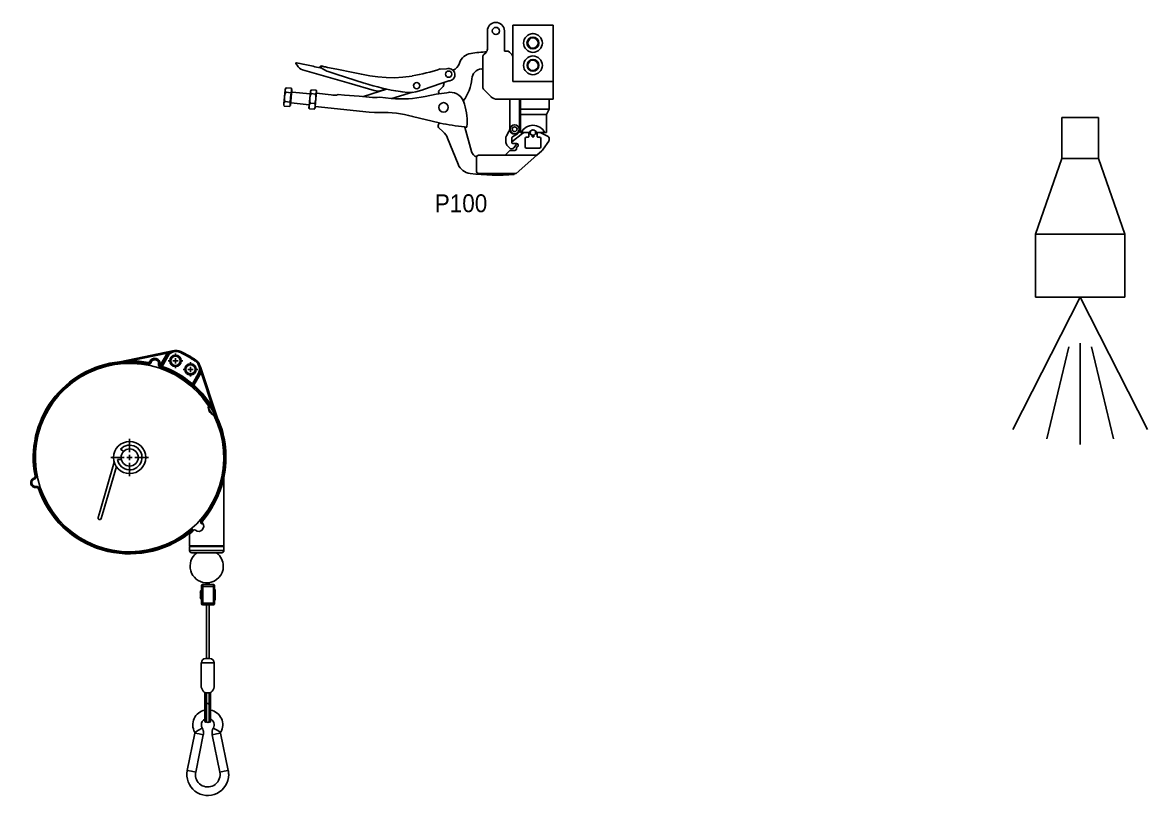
# Model space of a CAD drawing. Header units: millimetres. Extents: x -193 to 823, y -32 to 284.
# Drawn here: x 264.3 to 390.1, y -22.6 to 63.9 of the extents above; entities that cross this region are included whole.
import ezdxf
from ezdxf.enums import TextEntityAlignment as Align

# ---------------------------------------------------------------- set-up
doc = ezdxf.new("R2010")
doc.units = ezdxf.units.MM
doc.layers.add('1', color=7, linetype='Continuous')
doc.styles.get("Standard").update_dxf_attribs({"font": 'arial.ttf'})

# ---------------------------------------------------------------- blocks, each defined once
blk = doc.blocks.new('Pistola_ULIX')
at = {"color": 7, "linetype": 'Continuous', "lineweight": 25}
for p, q in [((-5.1, 11.38), (-5.1, 9.34)), ((-3.2, 9.13), (-3.2, 11.38)), ((-2.25, 5.73), (-2.25, 12.02)), ((2.25, 5.73), (2.25, 12.02)), ((-5.25, 8.98), (-5.54, 8.69)), ((-2.92, 9.13), (-3.2, 9.13)), ((-2.37, 8.75), (-2.63, 9.01)), ((-26.39, 7.54), (-26.51, 7.75)), ((-5.6, 8.55), (-5.6, 5.01)), ((-20.55, 5.55), (-25.78, 7.04)), ((-22.9, 6.83), (-23.06, 6.89)), ((-22.9, 6.83), (-23.06, 6.89)), ((-22.97, 7.3), (-21.94, 7.1)), ((-22.03, 6.55), (-22.69, 6.76)), ((-18.87, 5.54), (-22.03, 6.55)), ((-14.55, 6.2), (-13.51, 6.33)), ((-10.39, 7.12), (-9.67, 7.13)), ((-5.75, 7.12), (-5.6, 7.14)), ((-20.55, 5.55), (-17.76, 4.72)), ((-10.32, 5.5), (-12.23, 4.82)), ((-5.6, 5.01), (-5.6, 5.73)), ((-5.6, 5.73), (-5.6, 5.01)), ((-2.25, 5.73), (2.25, 5.73)), ((2.25, 5.73), (2.25, 3.73)), ((2.25, 3.73), (2.25, 5.73)), ((-27.8, 4.01), (-27.87, 3.23)), ((-27.72, 4.78), (-27.8, 4.01)), ((-27.71, 4.9), (-27.72, 4.78)), ((-27.61, 5.03), (-27.71, 4.9)), ((-27.66, 4.52), (-27.06, 4.46)), ((-27.61, 5.03), (-27.01, 4.97)), ((-27.11, 3.94), (-27.16, 3.42)), ((-27.05, 3.93), (-27.14, 3.04)), ((-27.06, 4.46), (-27.11, 3.94)), ((-27.03, 4.72), (-27.06, 4.46)), ((-26.96, 4.83), (-27.05, 3.93)), ((-27.01, 4.97), (-27.03, 4.72)), ((-26.96, 4.83), (-27.02, 4.84)), ((-24.91, 4.33), (-26.93, 4.53)), ((-24.96, 3.85), (-25.04, 2.99)), ((-24.89, 4.59), (-24.96, 3.85)), ((-24.88, 4.66), (-24.89, 4.59)), ((-24.82, 4.74), (-24.88, 4.66)), ((-24.82, 4.37), (-24.31, 4.32)), ((-24.27, 4.74), (-24.78, 4.79)), ((-24.36, 2.93), (-24.28, 3.78)), ((-24.28, 3.78), (-24.21, 4.52)), ((-24.2, 4.59), (-24.24, 4.68)), ((-22.56, 4.22), (-24.22, 4.42)), ((-24.21, 4.52), (-24.2, 4.59)), ((-18.95, 4.03), (-16.37, 4.88)), ((-17.15, 3.98), (-15.85, 3.83)), ((-16.46, 4.89), (-16.95, 4.72)), ((-15.78, 3.83), (-13.48, 4.52)), ((-10.34, 4.87), (-10.46, 4.76)), ((-5.54, 4.87), (-4.69, 4.02)), ((-5.54, 4.87), (-4.69, 4.02)), ((-4.69, 4.02), (-5.54, 4.87)), ((-27.87, 3.23), (-27.88, 3.11)), ((-27.88, 3.11), (-27.82, 2.96)), ((-27.82, 2.96), (-27.21, 2.91)), ((-27.16, 3.42), (-27.77, 3.48)), ((-27.18, 3.16), (-27.21, 2.91)), ((-27.2, 3.04), (-27.14, 3.04)), ((-27.16, 3.42), (-27.18, 3.16)), ((-27.05, 3.33), (-25.03, 3.13)), ((-25.04, 2.99), (-25.06, 2.8)), ((-25.06, 2.8), (-25.02, 2.72)), ((-24.99, 2.66), (-25.02, 2.72)), ((-24.99, 2.66), (-24.48, 2.61)), ((-24.42, 3.26), (-24.93, 3.31)), ((-24.48, 2.61), (-24.44, 2.66)), ((-24.44, 2.66), (-24.38, 2.74)), ((-24.38, 2.74), (-24.36, 2.93)), ((-18.32, 2.3), (-24.36, 2.92)), ((-3.99, 3.73), (-2.6, 3.73)), ((-3.99, 3.73), (2.25, 3.73)), ((-3.99, 3.73), (-2.6, 3.73)), ((-2.6, 0.38), (-2.6, 3.73)), ((-2.6, 3.73), (-1.5, 3.73)), ((-2.21, 3.73), (-1.79, 3.73)), ((-1.5, 3.73), (-1.5, 0.38)), ((-1.4, 2.63), (-1.4, 3.73)), ((1.8, 2.63), (-1.4, 2.63)), ((-1.4, 2.03), (-1.4, 2.63)), ((1.5, 2.03), (1.8, 2.63)), ((1.5, 2.03), (-1.4, 2.03)), ((-1.4, 0), (-1.4, 2.03)), ((1.5, 0), (1.5, 2.03)), ((-10.6, 0.8), (-10.49, 1.09)), ((-10.04, 0.1), (-10.56, 0.58)), ((-7.61, 0.63), (-6.87, -2.1)), ((-2.97, -0.37), (-2.69, 0.11)), ((-1.33, 0), (-1.4, 0)), ((-1.33, 0), (-0.41, 0)), ((-0.48, 0), (-0.48, -0.45)), ((0.41, 0), (1.33, 0)), ((0.48, -0.45), (0.48, 0)), ((1.69, -0.44), (0.8, 0)), ((1.5, 0), (1.33, 0)), ((-8.38, -3.53), (-9.56, -0.6)), ((-3.05, -1), (-3.05, -0.67)), ((-2.35, -1.02), (-1.13, -0.04)), ((-2.35, -0.54), (-2.35, -1.02)), ((-2.35, -1.02), (-2.35, -1.12)), ((-2.35, -1.12), (-2.25, -1.22)), ((-1.75, -0.14), (-2.3, -0.46)), ((-2.25, -1.22), (-1.85, -1.22)), ((-0.88, -0.65), (-0.88, -1.6)), ((-0.52, -0.5), (-0.73, -0.5)), ((-0.52, -0.5), (-0.48, -0.45)), ((-0.4, -0.14), (-0.45, -0.19)), ((-0.4, -0.14), (-0.3, -0.14)), ((-0.3, -0.14), (-0.08, -0.33)), ((-0.08, -0.33), (-0.08, -0.47)), ((-0.08, -0.47), (0.08, -0.47)), ((0.08, -0.33), (0.3, -0.14)), ((0.08, -0.47), (0.08, -0.33)), ((0.3, -0.14), (0.4, -0.14)), ((0.45, -0.19), (0.4, -0.14)), ((0.48, -0.45), (0.52, -0.5)), ((0.72, -0.5), (0.52, -0.5)), ((0.88, -1.6), (0.88, -0.65)), ((1.77, -0.95), (1.15, -1.85)), ((1.8, -0.84), (1.8, -0.62)), ((-2.6, -2), (-3.12, -2.52)), ((-2.64, -1.71), (-2.91, -1.39)), ((-2.03, -2), (-2.6, -2)), ((-2.39, -1.82), (-2.41, -1.82)), ((-1.89, -1.38), (-2.16, -1.71)), ((-1.83, -1.69), (-1.83, -1.8)), ((-0.73, -1.75), (0.72, -1.75)), ((0.99, -2.04), (0.44, -2.52)), ((-6.3, -2.72), (-6.3, -4.37)), ((0.44, -2.52), (-6.1, -2.52)), ((-1.87, -4.57), (0.44, -2.52)), ((-6.1, -4.57), (-1.87, -4.57)), ((-2.1, -4.57), (-2.1, -4.68))]:
    blk.add_line(p, q, dxfattribs=at)
for p, q in [((-2.25, 12.02), (2.25, 12.02)), ((1.8, 2.63), (1.8, 3.73)), ((-13.46, 1.81), (-10.49, 1.09)), ((-7.61, 0.63), (-7.44, 0.61))]:
    blk.add_line(p, q)
at = {"color": 7, "linetype": 'Continuous', "lineweight": 25, "flags": 128}
for points in [[(-26.46, 7.82), (-26.08, 7.74), (-25.71, 7.66), (-25.33, 7.58), (-24.96, 7.5), (-24.77, 7.46), (-24.58, 7.42), (-24.39, 7.38), (-24.2, 7.34), (-24.01, 7.3), (-23.82, 7.26), (-23.64, 7.23)], [(-23.75, 7.46), (-23.67, 7.45), (-23.6, 7.43), (-23.53, 7.42), (-23.45, 7.4), (-23.36, 7.38), (-23.28, 7.37), (-23.21, 7.35), (-23.08, 7.33), (-22.97, 7.3)], [(-22.69, 6.76), (-22.69, 6.76), (-22.9, 6.83)], [(-22.69, 6.76), (-22.69, 6.76), (-22.9, 6.83)], [(-21.94, 7.1), (-20.1, 6.72), (-19.19, 6.53), (-18.26, 6.36), (-17.35, 6.23), (-16.43, 6.16), (-15.49, 6.15), (-14.55, 6.2)], [(-27.8, 4.01), (-27.75, 4.26), (-27.66, 4.52)], [(-27.77, 3.48), (-27.8, 3.74), (-27.8, 4.01)], [(-27.72, 4.78), (-27.69, 4.91), (-27.61, 5.03)], [(-27.66, 4.52), (-27.71, 4.65), (-27.72, 4.78)], [(-24.96, 3.85), (-24.91, 4.11), (-24.82, 4.37)], [(-24.93, 3.31), (-24.96, 3.57), (-24.96, 3.85)], [(-24.78, 4.79), (-24.85, 4.69), (-24.89, 4.59)], [(-24.89, 4.59), (-24.87, 4.48), (-24.82, 4.37)], [(-24.28, 3.78), (-24.33, 3.52), (-24.42, 3.26)], [(-24.21, 4.52), (-24.24, 4.42), (-24.31, 4.32)], [(-24.31, 4.32), (-24.28, 4.06), (-24.28, 3.78)], [(-24.27, 4.74), (-24.22, 4.63), (-24.21, 4.52)], [(-21.81, 4.26), (-21.1, 4.2), (-19.45, 4.07), (-17.94, 3.95)], [(-17.63, 3.94), (-17.42, 3.95), (-17.15, 3.98)], [(-14.58, 4.55), (-14.68, 4.57), (-14.84, 4.59), (-14.84, 4.59)], [(-13.52, 4.51), (-14.05, 4.49), (-14.58, 4.55)], [(-12.23, 4.82), (-12.33, 4.79), (-12.71, 4.68), (-13.11, 4.58), (-13.52, 4.51)], [(-12.05, 4.05), (-10.84, 4.29), (-9.62, 4.47)], [(-27.87, 3.23), (-27.84, 3.36), (-27.77, 3.48)], [(-27.82, 2.96), (-27.86, 3.1), (-27.87, 3.23)], [(-24.93, 3.31), (-25, 3.15), (-25.04, 2.99)], [(-25.04, 2.99), (-25.03, 2.83), (-24.99, 2.66)], [(-24.36, 2.93), (-24.4, 2.77), (-24.48, 2.61)], [(-24.42, 3.26), (-24.37, 3.09), (-24.36, 2.93)], [(-17.14, 2.27), (-17.73, 2.27), (-18.32, 2.3)], [(-7.66, 0.64), (-7.64, 0.63), (-7.62, 0.63), (-7.61, 0.63), (-7.61, 0.63), (-7.61, 0.63)]]:
    blk.add_lwpolyline(points, dxfattribs=at)
at = {"color": 7, "linetype": 'Continuous', "lineweight": 25}
for centre, radius in [((-4.15, 11.38), 0.4), ((0, 10.03), 1.05), ((0, 10.03), 0.67), ((0, 10.03), 0.57), ((0, 7.53), 1.05), ((0, 7.53), 0.658), ((0, 7.53), 0.572), ((-9.43, 6.54), 0.35), ((-13.01, 5.26), 0.35), ((-10, 2.83), 0.525), ((-2.05, 0.38), 0.5), ((-2.05, 0.38), 0.264), ((0, 0), 0.3)]:
    blk.add_circle(centre, radius, dxfattribs=at)
for centre, radius, start, end in [((-4.15, 11.38), 0.95, 0, 180), ((0, 11.73), 0.658, 261.5434, 278.4566), ((-6.7, 7.27), 1.62, 98.4535, 161.4378), ((-3.57, -13.74), 22.85, 94.039, 98.4535), ((-5.6, 9.34), 0.5, 315, 0), ((-2.92, 8.73), 0.4, 45, 90), ((-26.47, 7.77), 0.05, 78.0386, 209.2622), ((-9.53, 8.22), 1.37, 294.5606, 341.3682), ((-5.4, 8.55), 0.2, 135, 180), ((-2.65, 8.46), 0.4, 0, 45), ((-25.48, 8.05), 1.05, 209.2622, 253.4932), ((-23.76, 7.41), 0.05, 78.2456, 225.074), ((-22.44, 8.63), 1.84, 222.6928, 250.3698), ((-17.39, 28.33), 22.33, 280.0142, 288.2857), ((-9.44, 6.45), 0.718, 63.6358, 108.412), ((-9.34, 6.43), 0.619, 274.0422, 348.8513), ((-9.44, 6.45), 0.718, 348.8513, 63.6358), ((-5.64, 5.92), 1.21, 95.4423, 175.6158), ((-10.61, 31.5), 27.24, 252.3669, 261.0787), ((-11.45, 6.24), 1.76, 309.3356, 322.1706), ((-5.38, -8.38), 14.73, 105.8315, 109.6023), ((-12.9, 6.14), 3.01, 340.8418, 350.0952), ((-9.27, 5.31), 0.5, 94.0422, 105.8315), ((-11.33, 6.36), 4.5, 321.6507, 355.6158), ((-11.33, 6.36), 4.5, 321.6507, 355.6158), ((-26.93, 4.58), 0.06, 174.4465, 264.4465), ((-22.25, 5.69), 1.5, 258.0186, 287.1744), ((-17.76, 4.6), 0.674, 254.7539, 262.3635), ((-17.76, 4.6), 0.674, 262.3635, 281.1519), ((-17.35, 5.85), 1.2, 250.2597, 289.7403), ((-14.6, 15.23), 11.46, 263.7394, 282.8576), ((-10.26, 4.54), 0.294, 132.738, 221.7611), ((-9.23, 2.97), 1.55, 20.5026, 104.4339), ((-5.4, 5.01), 0.2, 180, 225), ((-5.4, 5.01), 0.2, 180, 225), ((-5.4, 5.01), 0.2, 180, 225), ((-3.99, 4.73), 1, 225, 270), ((-3.99, 4.73), 1, 225, 270), ((-3.99, 4.73), 1, 225, 270), ((-27.05, 3.27), 0.06, 84.4465, 174.4465), ((-13.95, 1.2), 6.58, 357.4302, 20.5026), ((-16.75, -9.69), 11.96, 74.0254, 91.8552), ((-10.42, 0.73), 0.2, 158.8263, 226.768), ((-3.15, 37.82), 37.46, 258.6949, 258.8502), ((-3.15, 37.82), 37.46, 258.8502, 263.0856), ((-11.39, -1.34), 1.97, 21.8938, 46.768), ((-7.44, 0.66), 0.05, 263.4206, 355.2351), ((-13.95, 1.2), 6.58, 355.2349, 357.4302), ((-3.21, 0.41), 0.6, 330, 353.6283), ((-2.05, 0.38), 0.55, 180, 0), ((-2.05, 0.38), 0.6, 300, 23.5565), ((-1, -0.2), 0.2, 90, 128.6598), ((0, -0.12), 0.425, 16.4007, 163.5993), ((-2.45, -0.67), 0.6, 150, 180), ((-2.45, -1), 0.6, 180, 219.8056), ((-2.25, -0.54), 0.1, 120, 180), ((-2.25, -1.12), 0.1, 180, 270), ((-1.96, -1.32), 0.1, 320, 90), ((-1.85, -1.42), 0.2, 293.5782, 90), ((-0.73, -0.65), 0.15, 90, 180), ((0.72, -0.65), 0.15, 0, 90), ((1.6, -0.62), 0.2, 0, 63.4349), ((1.6, -0.84), 0.2, 325.5976, 0), ((-6, -1.87), 0.902, 195.0757, 250.4729), ((-2.41, -1.52), 0.3, 219.8056, 270), ((-2.39, -1.52), 0.3, 270, 320), ((-2.03, -1.8), 0.2, 270, 0), ((-1.73, -1.69), 0.1, 113.5782, 180), ((-0.73, -1.6), 0.15, 180, 270), ((0.72, -1.6), 0.15, 270, 0), ((0.32, -1.29), 1, 311.5848, 325.5976), ((-6.83, -2.91), 1.67, 201.8938, 263.4813), ((-6.1, -2.72), 0.2, 90, 180), ((-3.91, 22.64), 27.39, 263.4813, 273.7996), ((-6.1, -4.37), 0.2, 180, 270)]:
    blk.add_arc(centre, radius, start, end, dxfattribs=at)
blk.add_ellipse((0, -0.71), major_axis=(0, 1.53), ratio=0.982697, start_param=5.197751, end_param=7.36862, dxfattribs=at)
at = {"color": 7, "linetype": 'Continuous'}
blk.add_point((0, 0.31), dxfattribs=at)
at = {"flags": 1}
for tag, p, height in [('ACT_NO_NC', (0, 0), 2.5), ('SKID', (0, 0), 2.5), ('SEAL_MAT', (0, 0), 2.5), ('SIZE', (0, 0), 2.5), ('SUPPLIER', (0, 0), 2.5), ('Q(m3/h)', (0, 0), 2.5), ('CAP.(TANK L)', (0, 0), 2.5), ('PN_bar', (0, 0), 2.5), ('POWER_KW', (0, 0), 2.5), ('MODEL', (0, 0), 2.5), ('NOTES', (0, 0), 2.5), ('DATASHEET', (0, 0), 2.5), ('TYPE', (-5.06, 1.59), 0.25), ('CONNECTIONTYPE', (-5.06, 1.44), 0.1), ('DESCRIPTION', (-5.03, 1.33), 0.0703), ('UNIT', (0, 0), 2.5), ('FLUID', (0, 0), 2.5), ('MATERIAL', (0, 0), 2.5), ('BRAND', (0, 0), 2.5)]:
    blk.add_attdef(tag, p, '', height=height, dxfattribs=at)
blk = doc.blocks.new('Tag_block')
at = {"flags": 1}
for tag, p in [('ACT_NO_NC', (0, 0)), ('SKID', (0, 0)), ('SEAL_MAT', (0, 0)), ('SIZE', (0, 0)), ('SUPPLIER', (0, 0)), ('Q(m3/h)', (0, 0)), ('CAP.(TANK L)', (0, 0)), ('CONNECTIONTYPE', (0, 0)), ('PN_bar', (0, 0)), ('DESCRIPTION', (0, 0)), ('POWER_KW', (0, 0)), ('MODEL', (0, 0)), ('NOTES', (0, 0)), ('DATASHEET', (0, 0)), ('UNIT', (0, 0)), ('FLUID', (0, 0)), ('MATERIAL', (0, 0)), ('BRAND', (0, 0)), ('TYPE', (-11.4, -6.1))]:
    blk.add_attdef(tag, p, '', height=2.5, dxfattribs=at)
at = {"color": 0, "linetype": 'ByBlock', "lineweight": -2}
blk.add_attdef('#(TARGETOBJECT.TAG)', text='', height=2.5, dxfattribs=at).set_placement((0, 0), align=Align.MIDDLE_CENTER)
blk = doc.blocks.new('Nozzle Spray')
for p, q in [((-2.06, 20.11), (2.06, 20.11)), ((-2.06, 20.11), (-2.06, 15.52)), ((2.06, 20.11), (2.06, 15.52)), ((-2.06, 15.52), (-4.99, 7.05)), ((-2.06, 15.52), (2.06, 15.52)), ((2.06, 15.52), (4.99, 7.05)), ((-4.99, 7.05), (4.99, 7.05)), ((-4.99, 7.05), (-4.99, 0)), ((4.99, 7.05), (4.99, 0)), ((0, 0), (-7.53, -14.81)), ((4.99, 0), (-4.99, 0)), ((0, 0), (7.53, -14.81)), ((-1.27, -5.54), (-3.72, -15.84)), ((0, -5.15), (0, -16.47)), ((1.27, -5.54), (3.72, -15.84))]:
    blk.add_line(p, q)
at = {"flags": 1}
for tag, p, height in [('ACT_NO_NC', (7.05, 6.81), 2.5), ('Q(m3/h)', (7.05, 6.81), 2.5), ('SIZE', (7.05, 6.81), 2.5), ('SEAL_MAT', (7.05, 6.81), 2.5), ('SKID', (7.05, 6.81), 2.5), ('SUPPLIER', (7.05, 6.81), 2.5), ('CAP.(TANK L)', (7.05, 6.81), 2.5), ('UNIT', (7.05, 6.81), 2.5), ('PN_bar', (7.05, 6.81), 2.5), ('POWER_KW', (7.05, 6.81), 2.5), ('MODEL', (7.05, 6.81), 2.5), ('NOTES', (7.05, 6.81), 2.5), ('DATASHEET', (7.05, 6.81), 2.5), ('FLUID', (7.05, 6.81), 2.5), ('MATERIAL', (7.05, 6.81), 2.5), ('BRAND', (7.05, 6.81), 2.5), ('TYPE', (13.83, 2.56), 0.25), ('CONNECTIONTYPE', (13.84, 2.41), 0.1), ('DESCRIPTION', (13.86, 2.3), 0.0703)]:
    blk.add_attdef(tag, p, '', height=height, dxfattribs=at)
blk = doc.blocks.new('SW_CENTERMARKSYMBOL_0')
at = {"layer": '1', "color": 0}
for p, q in [((0, 1), (0, 3.5)), ((-1, 0), (-3.5, 0)), ((0, 0), (-0.5, 0)), ((0, 0), (0, 0.5)), ((0, 0), (0, -0.5)), ((0, 0), (0.5, 0)), ((1, 0), (3.5, 0)), ((0, -1), (0, -3.5))]:
    blk.add_line(p, q, dxfattribs=at)
blk = doc.blocks.new('SW_CENTERMARKSYMBOL_1')
at = {"layer": '1', "color": 0}
for p, q in [((-1, 0), (-1.35, 0)), ((0, 0), (-0.5, 0)), ((0, 1), (0, 1.35)), ((0, 0), (0, 0.5)), ((0, 0), (0, -0.5)), ((0, 0), (0.5, 0)), ((1, 0), (1.35, 0)), ((0, -1), (0, -1.35))]:
    blk.add_line(p, q, dxfattribs=at)
blk = doc.blocks.new('SW_CENTERMARKSYMBOL_2')
at = {"layer": '1', "color": 0}
for p, q in [((-1, 0), (-1.35, 0)), ((0, 0), (-0.5, 0)), ((0, 1), (0, 1.35)), ((0, 0), (0, 0.5)), ((0, 0), (0, -0.5)), ((0, 0), (0.5, 0)), ((1, 0), (1.35, 0)), ((0, -1), (0, -1.35))]:
    blk.add_line(p, q, dxfattribs=at)
blk = doc.blocks.new('Spring Balancer Retractable Tool Holder')
at = {"color": 7, "linetype": 'Continuous', "lineweight": 25}
for p, q in [((-1.11, 10.72), (4.97, 11.96)), ((4.85, 11.93), (-1.11, 10.72)), ((0.05, 10.83), (4.25, 11.69)), ((4.07, 11.44), (3.43, 10.32)), ((4.18, 11.38), (3.52, 10.24)), ((4.18, 11.38), (3.52, 10.24)), ((4.07, 11.44), (4.18, 11.38)), ((4.18, 11.38), (4.28, 11.32)), ((4.18, 11.38), (4.18, 11.38)), ((4.25, 11.69), (4.34, 11.6)), ((4.86, 11.93), (4.86, 11.93)), ((5.73, 11.86), (5.68, 11.75)), ((5.73, 11.86), (5.73, 11.86)), ((-1.12, 10.72), (-1.12, 10.72)), ((-1.11, 10.72), (-1.11, 10.72)), ((0.05, 10.77), (0.05, 10.83)), ((2.08, 10.63), (2.06, 10.57)), ((2.09, 10.52), (2.08, 10.46)), ((2.33, 10.72), (2.28, 10.74)), ((2.37, 10.68), (2.42, 10.66)), ((3.29, 10.43), (3.23, 10.45)), ((3.4, 10.44), (3.34, 10.45)), ((3.37, 10.29), (3.43, 10.32)), ((3.45, 10.16), (3.43, 10.1)), ((3.52, 10.24), (3.52, 10.24)), ((3.61, 10.14), (3.63, 10.2)), ((3.63, 10.2), (4.28, 11.32)), ((7.41, 10.9), (7.34, 10.8)), ((7.41, 10.9), (7.41, 10.9)), ((9.84, 4.4), (7.87, 10.29)), ((7.9, 10.17), (7.9, 10.17)), ((9.84, 4.4), (7.91, 10.16)), ((7.67, 9.37), (7.02, 8.25)), ((7.11, 8.16), (7.77, 9.31)), ((7.11, 8.16), (7.77, 9.31)), ((7.2, 8.09), (7.87, 9.25)), ((7.77, 9.31), (7.67, 9.37)), ((7.77, 9.31), (7.77, 9.31)), ((7.87, 9.25), (7.77, 9.31)), ((7.88, 9.56), (7.99, 9.53)), ((7.99, 9.53), (9.36, 5.46)), ((7.02, 8.25), (6.98, 8.2)), ((7.11, 8.16), (7.11, 8.16)), ((7.12, 8.09), (7.12, 8.09)), ((7.16, 8.05), (7.2, 8.09)), ((8.85, 5.56), (8.8, 5.64)), ((8.8, 5.54), (8.81, 5.53)), ((8.81, 5.53), (8.93, 5.6)), ((8.82, 5.77), (8.92, 5.61)), ((8.92, 5.61), (8.85, 5.56)), ((8.93, 5.6), (8.92, 5.61)), ((9.36, 5.46), (9.3, 5.43)), ((9.32, 4.93), (9.2, 4.86)), ((9.2, 4.86), (9.2, 4.86)), ((9.25, 4.88), (9.32, 4.93)), ((9.29, 4.8), (9.25, 4.88)), ((9.32, 4.93), (9.32, 4.93)), ((9.32, 4.93), (9.41, 4.75)), ((9.84, 4.4), (9.84, 4.4)), ((9.85, 4.39), (9.84, 4.39)), ((-0.66, 0.69), (-1.01, 0.93)), ((-1.72, -0.53), (-3.3, -5.96)), ((-2.96, -6.06), (-1.48, -1.02)), ((-1.36, -0.24), (-0.93, -0.22)), ((-10.68, -2.37), (-10.66, -2.42)), ((-10.52, -2.09), (-10.46, -2.08)), ((10.54, -2.25), (10.54, -2.26)), ((10.54, -9.88), (10.54, -2.26)), ((-10.43, -3.29), (-10.45, -3.23)), ((-10.16, -3.45), (-10.1, -3.43)), ((-3.3, -5.96), (-3.52, -6.71)), ((-3.18, -6.81), (-2.96, -6.06)), ((8.02, -7.03), (8.07, -7.07)), ((8.07, -7.39), (8.02, -7.43)), ((6.71, -8.56), (6.72, -8.55)), ((6.71, -8.56), (6.71, -9.88)), ((7.07, -8.07), (7.03, -8.02)), ((8.62, -9.88), (6.71, -9.88)), ((6.71, -9.94), (6.71, -10.42)), ((10.54, -9.94), (6.71, -9.94)), ((10.54, -9.88), (8.62, -9.88)), ((10.54, -10.42), (10.54, -9.94)), ((6.71, -10.42), (10.54, -10.42)), ((10.3, -10.66), (6.95, -10.66)), ((8.62, -14.01), (8.47, -14.01)), ((8.77, -14.01), (8.62, -14.01))]:
    blk.add_line(p, q, dxfattribs=at)
at = {"color": 7, "linetype": 'Continuous', "lineweight": 25, "flags": 128}
for points in [[(-1.11, 10.72), (-1.12, 10.72), (-1.12, 10.72)], [(2.06, 10.57), (2.08, 10.54), (2.09, 10.52)], [(2.33, 10.72), (2.35, 10.7), (2.37, 10.68)], [(3.34, 10.45), (3.31, 10.44), (3.29, 10.43)], [(3.37, 10.29), (3.34, 10.37), (3.34, 10.45)], [(3.43, 10.32), (3.4, 10.39), (3.4, 10.44)], [(3.43, 10.22), (3.43, 10.22), (3.43, 10.22)], [(3.5, 10.19), (3.47, 10.17), (3.45, 10.16)], [(3.61, 10.14), (3.55, 10.17), (3.5, 10.19)], [(8.85, 5.56), (8.83, 5.55), (8.82, 5.55)], [(8.89, 5.22), (8.95, 5.11), (8.96, 5.09)], [(9.84, 4.4), (9.84, 4.4), (9.84, 4.4), (9.84, 4.4), (9.83, 4.41), (9.82, 4.45), (9.79, 4.51), (9.74, 4.64), (9.61, 4.92), (9.36, 5.46)], [(9.84, 4.39), (9.84, 4.39), (9.84, 4.4)], [(-10.73, -2.33), (-10.7, -2.35), (-10.68, -2.37)], [(-10.58, -2.06), (-10.55, -2.08), (-10.52, -2.09)], [(8.09, -7.07), (8.34, -6.78), (8.57, -6.48), (8.79, -6.18), (9.01, -5.86), (9.4, -5.22), (9.74, -4.56), (9.93, -4.12), (10.11, -3.69), (10.26, -3.25), (10.31, -3.09), (10.36, -2.94), (10.4, -2.77), (10.44, -2.63), (10.47, -2.53), (10.49, -2.44), (10.51, -2.37), (10.52, -2.32), (10.53, -2.28), (10.54, -2.26), (10.54, -2.25), (10.54, -2.25)], [(8.15, -7.11), (8.44, -6.75), (8.74, -6.35), (9.04, -5.89), (9.22, -5.6), (9.4, -5.29), (9.58, -4.95), (9.76, -4.59), (9.9, -4.26), (10.03, -3.93), (10.17, -3.55), (10.26, -3.27), (10.37, -2.92), (10.44, -2.65), (10.47, -2.54), (10.49, -2.46), (10.51, -2.38), (10.52, -2.33), (10.53, -2.29), (10.54, -2.27), (10.54, -2.27)], [(10.54, -2.27), (10.54, -2.26), (10.54, -2.25)], [(-10.45, -3.35), (-10.44, -3.32), (-10.43, -3.29)], [(-10.19, -3.51), (-10.17, -3.48), (-10.16, -3.45)], [(8.07, -7.07), (8.08, -7.07), (8.09, -7.07)], [(8.09, -7.39), (8.08, -7.39), (8.07, -7.39)], [(7.07, -8.11), (7.07, -8.08), (7.07, -8.07)], [(7.16, -8.15), (7.14, -8.13), (7.12, -8.11), (7.09, -8.1), (7.07, -8.11)]]:
    blk.add_lwpolyline(points, dxfattribs=at)
at = {"color": 7, "linetype": 'Continuous', "lineweight": 25}
for centre, radius in [((5.13, 10.82), 0.636), ((5.13, 10.82), 0.509), ((6.81, 9.86), 0.636), ((6.81, 9.86), 0.509), ((0, 0), 1.8), ((0, 0), 0.958)]:
    blk.add_circle(centre, radius, dxfattribs=at)
for centre, radius, start, end in [((5.21, 10.78), 1.32, 136.7558, 150), ((5.21, 10.78), 1.2, 64.202, 150), ((5.21, 10.78), 1.2, 136.7558, 150), ((5.45, 9.61), 2.39, 104.4859, 119.9335), ((5.21, 10.78), 1.08, 64.202, 150), ((5.24, 10.76), 1.23, 108.0517, 136.7291), ((4.86, 11.88), 0.0486, 95.0477, 102.1314), ((5.21, 10.78), 1.2, 64.202, 107.3358), ((0, 0), 13.05, 55.798, 64.202), ((0, 0), 13.17, 55.798, 64.202), ((0, 0), 13.18, 55.798, 64.202), ((0, 0), 10.78, 95.9571, 191.0123), ((0, 0), 10.73, 78.7554, 191.2446), ((0, 0), 10.67, 78.7554, 191.2446), ((0, 0), 10.54, 33.2212, 26.7788), ((0.34, -7.82), 18.59, 90.887, 94.4954), ((-1.13, 10.78), 0.0599, 275.958, 281.4692), ((1.14, -6.25), 17.12, 93.6347, 97.5501), ((0, 0), 10.83, 78.9562, 89.7275), ((0, 0), 10.77, 78.9562, 89.7275), ((2.11, 10.81), 0.24, 258.9715, 338.5118), ((2.11, 10.81), 0.18, 259.0407, 338.4426), ((2.14, 10.76), 0.3, 258.8479, 341.4097), ((2.14, 10.76), 0.24, 258.7608, 341.4968), ((2.82, 10.53), 0.585, 351.4729, 158.5271), ((2.82, 10.53), 0.525, 351.4729, 158.5271), ((2.82, 10.53), 0.48, 348.4978, 161.5022), ((2.82, 10.53), 0.42, 348.4978, 161.5022), ((3.53, 10.39), 0.3, 168.5903, 251.1521), ((3.53, 10.39), 0.24, 168.5032, 251.2392), ((3.65, 10.47), 0.331, 214.3037, 228.9689), ((4.44, 11.44), 1.51, 228.0611, 232.6684), ((3.47, 10.27), 0.0601, 232.8517, 329.7949), ((3.47, 10.27), 0.0601, 232.793, 329.8153), ((3.55, 10.36), 0.177, 227.5996, 252.0927), ((0, 0), 10.67, 318.7554, 71.2446), ((0, 0), 10.73, 318.7554, 71.2446), ((3.5, 10.24), 0.0504, 262.3651, 343.9948), ((3.56, 10.27), 0.0469, 215.4567, 262.4704), ((2.23, 5), 5.38, 74.8423, 75.7513), ((0, 0), 10.77, 49.6064, 70.3936), ((0, 0), 10.83, 49.6064, 70.3936), ((6.73, 9.91), 1.08, 330, 55.798), ((6.73, 9.91), 1.2, 330, 55.798), ((6.73, 9.91), 1.2, 12.6642, 55.798), ((6.69, 9.92), 1.24, 343.3774, 11.8417), ((7.86, 10.15), 0.0455, 17.6225, 25.1987), ((5.61, 9.53), 2.39, 0.048, 15.5305), ((6.73, 9.91), 1.2, 330, 343.2442), ((6.73, 9.91), 1.32, 330, 343.2442), ((9.61, 11.2), 3.99, 228.7943, 231.401), ((9.58, 10.75), 3.58, 224.328, 226.309), ((7.16, 8.13), 0.06, 150.0986, 228.5432), ((7.16, 8.13), 0.0612, 150.9996, 227.6422), ((5.07, 5.19), 3.6, 53.7218, 55.6346), ((6.63, 7.47), 0.791, 47.2584, 51.6456), ((0, 0), 10.77, 30.2725, 48.3193), ((0, 0), 10.83, 30.2725, 48.3193), ((9.7, 5.6), 0.898, 168.7528, 251.2472), ((0, 0), 10.4, 27.855, 32.145), ((0, 0), 10.54, 32.1165, 33.2198), ((-2.28, -1.21), 13.35, 24.796, 29.8217), ((9.53, 4.35), 0.611, 118.1678, 123.795), ((0, 0), 10.54, 26.7802, 27.8835), ((9.9, 4.42), 0.0599, 198.5308, 204.042), ((0, 0), 10.78, 347.9304, 24.0429), ((0, 0), 1.38, 190.034, 137.3588), ((-10.53, -2.82), 0.532, 111.9243, 278.0757), ((-10.53, -2.82), 0.48, 108.4978, 281.5022), ((-10.53, -2.82), 0.42, 108.4978, 281.5022), ((-10.82, -2.1), 0.24, 291.9727, 10.9639), ((-10.76, -2.14), 0.24, 288.5032, 11.2392), ((-10.76, -2.14), 0.3, 288.5903, 11.1521), ((-10.39, -3.53), 0.3, 18.8567, 101.4009), ((-10.42, -3.59), 0.24, 19.0344, 98.0289), ((-10.39, -3.53), 0.24, 18.7608, 101.4968), ((0, 0), 10.78, 198.9877, 307.8259), ((0, 0), 10.73, 198.7554, 311.2446), ((0, 0), 10.67, 198.7554, 311.2446), ((-3.35, -6.76), 0.18, 163.6964, 343.6964), ((7.73, -7.71), 0.554, 231.518, 40.7783), ((8.25, -7.23), 0.3, 138.8567, 221.4009), ((8.25, -7.23), 0.24, 138.7608, 221.4968), ((8.27, -7.23), 0.24, 139.023, 220.0331), ((8.05, -7.2), 0.135, 41.2475, 72.0413), ((8.05, -7.25), 0.137, 287.3657, 317.7272), ((8.29, -7.23), 0.185, 140.1735, 218.9126), ((0.77, -1.45), 9.16, 309.597, 313.4585), ((6.65, -8.56), 0.0601, 0.3614, 127.4107), ((-2.06, 1.56), 13.39, 310.9768, 313.4902), ((7.28, -8.27), 0.17, 50.3855, 133.7405), ((6.77, -9.88), 0.0599, 180, 270), ((10.48, -9.88), 0.0599, 270, 0), ((6.95, -10.42), 0.24, 180, 270), ((8.62, -12.16), 1.86, 126.2493, 265.3743), ((8.62, -12.16), 1.86, 0, 53.7507), ((10.3, -10.42), 0.24, 270, 0), ((8.62, -12.16), 1.86, 274.6257, 0)]:
    blk.add_arc(centre, radius, start, end, dxfattribs=at)
at = {"layer": '1', "color": 1, "xscale": 0.5989525928895654, "yscale": 0.5989525928895654, "zscale": 0.5989525928895654}
for name, p in [('SW_CENTERMARKSYMBOL_1', (5.13, 10.82)), ('SW_CENTERMARKSYMBOL_2', (6.81, 9.86)), ('SW_CENTERMARKSYMBOL_0', (0, 0))]:
    blk.add_blockref(name, p, dxfattribs=at)
at = {"flags": 1}
for tag, p, height in [('TYPE', (2.12, 0.73), 0.25), ('DESCRIPTION', (2.15, 0.47), 0.0703)]:
    blk.add_attdef(tag, p, '', height=height, dxfattribs=at)

msp = doc.modelspace()

# ---------------------------------------------------------------- linework, layer by layer
at = {"color": 7, "linetype": 'Continuous', "lineweight": 25}
for p, q in [((284.17, 0.13), (284.17, 0.15)), ((284.17, 0.13), (284.17, 0.13)), ((284.17, -0.06), (284.17, 0.08)), ((284.31, 0.79), (284.31, 0.91)), ((284.31, -1), (284.31, 0.79)), ((284.43, 1.03), (284.43, 0.82)), ((284.91, 1.03), (284.43, 1.03)), ((284.43, 0.82), (284.43, -1.04)), ((285.63, 0.82), (284.43, 0.82)), ((284.85, 1.22), (284.85, 1.03)), ((284.91, 1.03), (284.91, 1.03)), ((285.15, 1.03), (284.91, 1.03)), ((285.15, 1.03), (285.15, 1.22)), ((285.15, 1.03), (285.15, 1.03)), ((285.63, 1.03), (285.15, 1.03)), ((285.15, 1.03), (285.15, 1.03)), ((285.15, 1.03), (285.15, 1.03)), ((285.63, 0.82), (285.63, 1.03)), ((285.63, -1.04), (285.63, 0.82)), ((285.75, 0.91), (285.75, 0.79)), ((285.75, 0.79), (285.75, -1)), ((285.75, 0.49), (285.81, 0.49)), ((285.83, 0.19), (285.81, 0.49)), ((285.81, 0.49), (285.83, 0.49)), ((285.81, -0.11), (285.83, 0.19)), ((285.83, 0.49), (285.83, 0.19)), ((285.83, 0.19), (285.83, -0.41)), ((284.17, -0.3), (284.17, -0.16)), ((284.17, -0.36), (284.17, -0.35)), ((284.17, -0.35), (284.17, -0.35)), ((284.31, -1.13), (284.31, -1)), ((285.63, -1.04), (284.43, -1.04)), ((284.43, -1.04), (284.43, -1.25)), ((284.91, -1.25), (284.43, -1.25)), ((284.85, -1.25), (284.85, -7.24)), ((284.91, -1.25), (285.15, -1.25)), ((284.91, -1.25), (284.91, -1.25)), ((285.15, -7.24), (285.15, -1.25)), ((285.15, -1.25), (285.15, -1.25)), ((285.63, -1.25), (285.15, -1.25)), ((285.15, -1.25), (285.15, -1.25)), ((285.15, -1.25), (285.15, -1.25)), ((285.63, -1.25), (285.63, -1.04)), ((285.75, -0.11), (285.81, -0.11)), ((285.75, -0.71), (285.81, -0.71)), ((285.75, -1), (285.75, -1.13)), ((285.83, -0.41), (285.81, -0.11)), ((285.81, -0.71), (285.83, -0.41)), ((285.83, -0.71), (285.81, -0.71)), ((285.83, -0.41), (285.83, -0.71)), ((284.76, -7.24), (285.24, -7.24)), ((284.28, -7.71), (284.28, -10.47)), ((285.72, -7.71), (284.28, -7.71)), ((285.72, -10.47), (285.72, -7.71)), ((284.68, -12.51), (284.68, -11.03)), ((285.26, -11.07), (284.74, -11.07)), ((284.74, -11.07), (284.74, -12.48)), ((284.8, -12.48), (284.8, -11.07)), ((284.81, -12.52), (284.81, -11.07)), ((284.85, -11.07), (284.85, -12.36)), ((285.15, -12.36), (285.15, -11.07)), ((285.19, -12.52), (285.19, -11.07)), ((285.2, -11.07), (285.2, -12.48)), ((285.26, -12.48), (285.26, -11.07)), ((285.32, -11.03), (285.32, -12.51)), ((284.68, -14.3), (284.68, -12.51)), ((284.74, -12.48), (284.8, -12.48)), ((284.74, -12.48), (284.74, -14.36)), ((284.81, -12.52), (284.8, -12.48)), ((284.8, -14.36), (284.8, -12.48)), ((284.81, -14.27), (284.81, -12.52)), ((284.85, -12.36), (284.85, -14.24)), ((285.15, -14.24), (285.15, -12.36)), ((285.2, -12.48), (285.19, -12.52)), ((285.19, -14.27), (285.19, -12.52)), ((285.2, -12.48), (285.2, -14.36)), ((285.2, -12.48), (285.26, -12.48)), ((285.26, -14.36), (285.26, -12.48)), ((285.32, -12.51), (285.32, -14.3)), ((284.38, -15.02), (283.96, -15.26)), ((284.74, -14.36), (284.8, -14.36)), ((284.8, -14.36), (284.81, -14.27)), ((285.19, -14.27), (285.2, -14.36)), ((285.2, -14.36), (285.26, -14.36)), ((285.62, -15.02), (286.04, -15.26)), ((283.56, -15.58), (282.71, -19.77)), ((283.96, -15.26), (283.54, -15.5)), ((284.03, -15.67), (283.56, -15.58)), ((283.65, -19.96), (284.5, -15.77)), ((284.5, -15.77), (284.03, -15.67)), ((285.5, -15.77), (285.97, -15.67)), ((285.5, -15.77), (286.35, -19.96)), ((285.97, -15.67), (286.44, -15.58)), ((286.04, -15.26), (286.45, -15.5)), ((287.29, -19.77), (286.44, -15.58)), ((283.18, -19.86), (282.71, -19.77)), ((283.65, -19.96), (283.18, -19.86)), ((286.35, -19.96), (286.82, -19.86)), ((286.82, -19.86), (287.29, -19.77))]:
    msp.add_line(p, q, dxfattribs=at)
at = {"color": 7, "linetype": 'Continuous', "lineweight": 25, "flags": 128}
for points in [[(284.17, 0.08), (284.17, 0.11), (284.17, 0.13)], [(284.43, 0.82), (284.41, 0.82), (284.38, 0.82), (284.36, 0.82), (284.35, 0.81), (284.33, 0.81), (284.32, 0.8), (284.31, 0.79), (284.31, 0.79)], [(285.75, 0.79), (285.75, 0.79), (285.74, 0.8), (285.73, 0.81), (285.71, 0.81), (285.69, 0.82), (285.67, 0.82), (285.65, 0.82), (285.63, 0.82)], [(284.17, -0.11), (284.17, -0.08), (284.17, -0.06)], [(284.17, -0.16), (284.17, -0.13), (284.17, -0.11)], [(284.17, -0.35), (284.17, -0.32), (284.17, -0.3)], [(284.31, -1), (284.31, -1.01), (284.32, -1.02), (284.33, -1.02), (284.35, -1.03), (284.36, -1.03), (284.38, -1.04), (284.41, -1.04), (284.43, -1.04)], [(285.75, -1), (285.75, -1.01), (285.74, -1.02), (285.73, -1.02), (285.71, -1.03), (285.69, -1.03), (285.67, -1.04), (285.65, -1.04), (285.63, -1.04)], [(284.33, -10.6), (284.31, -10.53), (284.3, -10.5), (284.28, -10.48), (284.28, -10.47), (284.28, -10.47)], [(284.68, -12.51), (284.68, -12.5), (284.68, -12.49), (284.69, -12.49), (284.69, -12.48), (284.7, -12.48), (284.71, -12.48), (284.72, -12.48), (284.74, -12.48)], [(284.85, -12.57), (284.83, -12.56), (284.81, -12.52)], [(284.85, -12.36), (284.86, -12.33), (284.89, -12.3), (284.94, -12.29), (285, -12.28), (285.06, -12.29), (285.1, -12.3), (285.14, -12.33), (285.15, -12.36)], [(285.19, -12.52), (285.17, -12.56), (285.15, -12.57)], [(285.26, -12.48), (285.27, -12.48), (285.29, -12.48), (285.3, -12.48), (285.3, -12.48), (285.31, -12.49), (285.32, -12.49), (285.32, -12.5), (285.32, -12.51)]]:
    msp.add_lwpolyline(points, dxfattribs=at)
at = {"color": 7, "linetype": 'Continuous', "lineweight": 25}
for centre, radius, start, end in [((284.54, 0.15), 0.376, 128.1338, 180), ((284.43, 0.91), 0.12, 90, 180), ((285.63, 0.91), 0.12, 0, 90), ((284.54, -0.36), 0.376, 180, 231.8662), ((284.43, -1.13), 0.12, 180, 270), ((285.63, -1.13), 0.12, 270, 0), ((284.76, -7.71), 0.479, 90, 180), ((285.24, -7.71), 0.479, 0, 90), ((286.67, -10.95), 1.06, 153.114, 160.6433), ((285, -14.66), 1.68, 101.1196, 209.7982), ((285, -14.66), 1.68, 330.2018, 78.8804), ((285, -14.66), 0.719, 116.7437, 180), ((285, -14.66), 0.719, 180, 209.7982), ((283.44, -15.56), 1.08, 0, 29.7982), ((284.74, -14.3), 0.0599, 180, 270), ((285, -14.29), 0.192, 141.3752, 174), ((285, -14.24), 0.15, 180, 0), ((285, -14.29), 0.192, 6, 38.6248), ((285.26, -14.3), 0.0599, 270, 0), ((285, -14.66), 0.719, 330.2018, 63.2563), ((286.56, -15.56), 1.08, 150.2018, 191.436), ((283.44, -15.56), 0.12, 348.564, 29.7982), ((283.44, -15.56), 1.08, 348.564, 0), ((286.56, -15.56), 0.12, 150.2018, 180), ((286.56, -15.56), 0.12, 180, 191.436), ((285, -20.23), 2.34, 168.564, 0), ((285, -20.23), 1.38, 180, 11.436), ((285, -20.23), 1.38, 168.564, 180), ((285, -20.23), 2.34, 0, 11.436)]:
    msp.add_arc(centre, radius, start, end, dxfattribs=at)
for start_param, end_param in [(1.963862, 2.771803), (3.511382, 4.319323)]:
    msp.add_ellipse((285, -10.27), major_axis=(0, 0.857), ratio=0.8391, start_param=start_param, end_param=end_param, dxfattribs=at)

# ---------------------------------------------------------------- block references
for name, p in [('Pistola_ULIX', (321.38, 51.6)), ('Nozzle Spray', (382.59, 33.19)), ('Spring Balancer Retractable Tool Holder', (276.26, 15.25))]:
    msp.add_blockref(name, p)
ref = msp.add_blockref('Tag_block', (313.33, 43.7))
ref.add_attrib('#(TargetObject.Tag)', 'P100', dxfattribs={"color": 0, "linetype": 'ByBlock', "lineweight": -2, "height": 2, "width": 0.9}).set_placement((313.33, 43.7), align=Align.MIDDLE_CENTER)

doc.saveas('drawing.dxf')
